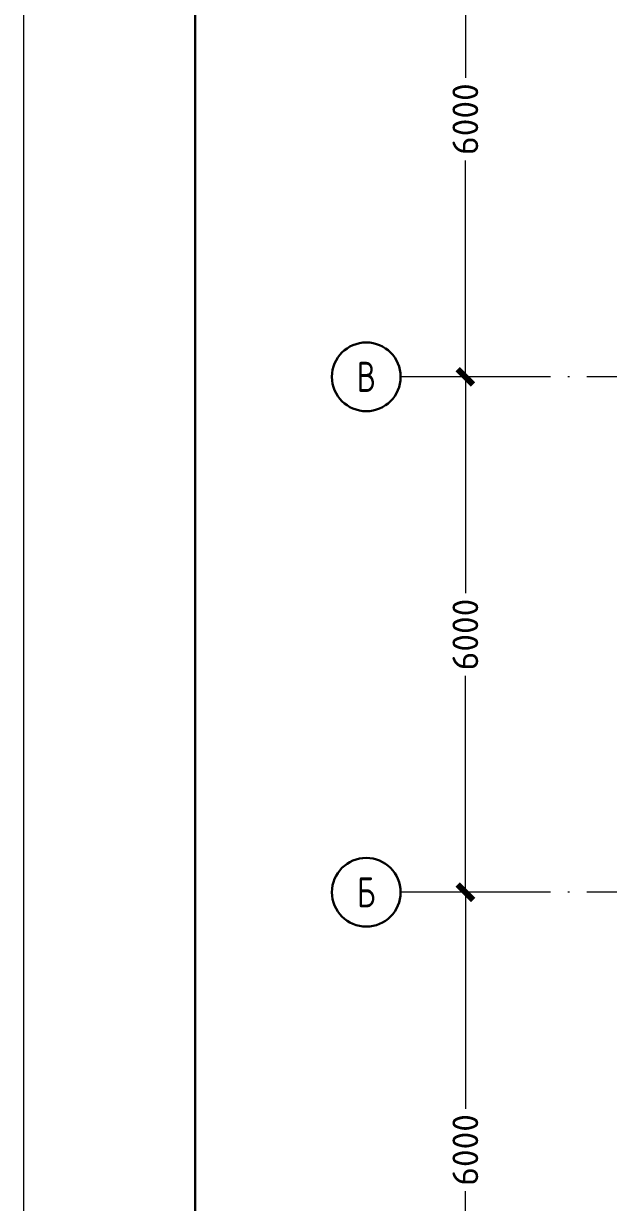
# Model space of a CAD drawing. Extents: x -965262 to 1142518, y -357520 to 71675.
# Drawn here: x 631218 to 638030, y -211974 to -198251 of the extents above; entities that cross this region are included whole.
import ezdxf

# ---------------------------------------------------------------- set-up
doc = ezdxf.new("R2010")
doc.units = 0
doc.header["$LTSCALE"] = 10
doc.linetypes.add('DOTE', pattern=[2.42, 2, -0.2, 0.02, -0.2])
doc.layers.get('0').update_dxf_attribs({"linetype": 'CONTINUOUS', "lineweight": 30})
doc.layers.get('Defpoints').update_dxf_attribs({"linetype": 'CONTINUOUS'})
doc.layers.add('DOTE', color=7, linetype='DOTE', lineweight=9)
doc.styles.add('GOST 2.304', font='isocpeur.ttf', dxfattribs={"width": 0.75, "height": 250})
doc.styles.get("Standard").update_dxf_attribs({"font": 'isocpeur.ttf', "height": 300})
doc.dimstyles.get("Standard").update_dxf_attribs({"dimscale": 100, "dimtxt": 300, "dimasz": 1.8, "dimexe": 1.8, "dimexo": 0.625, "dimgap": 0.9, "dimtad": 0, "dimdec": 0, "dimzin": 0, "dimdsep": 46, "dimtxsty": 'Standard', "dimblk": 'ARCHTICK', "dimcen": 0.9, "dimclrd": 256, "dimclre": 256, "dimclrt": 256, "dimadec": 0, "dimazin": 0, "dimtfac": 1, "dimtdec": 0, "dimtofl": 0, "dimtmove": 0, "dimatfit": 3, "dimfxl": 1, "dimtolj": 1, "dimtzin": 0, "dimlwd": 15, "dimlwe": 15, "dimarcsym": 0})

# ---------------------------------------------------------------- blocks, each defined once
blk = doc.blocks.new('_ArchTick')
at = {"color": 0, "linetype": 'ByBlock', "lineweight": 0, "const_width": 0.4}
blk.add_lwpolyline([(-0.5, -0.5), (0.5, 0.5)], dxfattribs=at)
blk = doc.blocks.new('*D568')
at = {"lineweight": 15, "transparency": 16777216}
for p, q in [((636301, -208363), (636183, -208363)), ((636363, -208363), (636363, -210883)), ((636363, -214363), (636363, -211843)), ((636301, -214363), (636183, -214363))]:
    blk.add_line(p, q, dxfattribs=at)
at = {"layer": 'Defpoints', "color": 0, "lineweight": 15, "transparency": 16777216}
for p in [(636363, -208363), (636363, -208363), (636363, -214363)]:
    blk.add_point(p, dxfattribs=at)
at = {"lineweight": 15, "transparency": 16777216, "xscale": 180, "yscale": 180, "zscale": 180}
for p, rotation in [((636363, -208363), 90), ((636363, -214363), 270)]:
    blk.add_blockref('_ArchTick', p, dxfattribs=dict(at, rotation=rotation))
at = {"lineweight": 15, "transparency": 16777216, "insert": (636363, -211363), "char_height": 300, "attachment_point": 5, "rotation": 90}
blk.add_mtext('\\A1;6000', dxfattribs=at)
blk = doc.blocks.new('*D569')
at = {"lineweight": 15, "transparency": 16777216}
for p, q in [((636301, -202363), (636183, -202363)), ((636363, -202363), (636363, -204883)), ((636363, -208363), (636363, -205843)), ((636301, -208363), (636183, -208363))]:
    blk.add_line(p, q, dxfattribs=at)
at = {"layer": 'Defpoints', "color": 0, "lineweight": 15, "transparency": 16777216}
for p in [(636363, -202363), (636363, -202363), (636363, -208363, 1451)]:
    blk.add_point(p, dxfattribs=at)
at = {"lineweight": 15, "transparency": 16777216, "xscale": 180, "yscale": 180, "zscale": 180}
for p, rotation in [((636363, -202363), 90), ((636363, -208363), 270)]:
    blk.add_blockref('_ArchTick', p, dxfattribs=dict(at, rotation=rotation))
at = {"lineweight": 15, "transparency": 16777216, "insert": (636363, -205363), "char_height": 300, "attachment_point": 5, "rotation": 90}
blk.add_mtext('\\A1;6000', dxfattribs=at)
blk = doc.blocks.new('*D570')
at = {"lineweight": 15, "transparency": 16777216}
for p, q in [((636301, -196363), (636183, -196363)), ((636363, -196363), (636363, -198883)), ((636363, -202363), (636363, -199843)), ((636301, -202363), (636183, -202363))]:
    blk.add_line(p, q, dxfattribs=at)
at = {"layer": 'Defpoints', "color": 0, "lineweight": 15, "transparency": 16777216}
for p in [(636363, -196363), (636363, -196363), (636363, -202363, 1451)]:
    blk.add_point(p, dxfattribs=at)
at = {"lineweight": 15, "transparency": 16777216, "xscale": 180, "yscale": 180, "zscale": 180}
for p, rotation in [((636363, -196363), 90), ((636363, -202363), 270)]:
    blk.add_blockref('_ArchTick', p, dxfattribs=dict(at, rotation=rotation))
at = {"lineweight": 15, "transparency": 16777216, "insert": (636363, -199363), "char_height": 300, "attachment_point": 5, "rotation": 90}
blk.add_mtext('\\A1;6000', dxfattribs=at)

msp = doc.modelspace()

# ---------------------------------------------------------------- linework, layer by layer
at = {"lineweight": 15, "elevation": 9801.8}
msp.add_lwpolyline([(690667.6, -240087.8), (690667.6, -155987.8), (631217.6, -155987.8), (631217.6, -240087.8)], close=True, dxfattribs=at)
at = {"elevation": 9801.8}
msp.add_lwpolyline([(690167.6, -239587.8), (690167.6, -156487.8), (633217.6, -156487.8), (633217.6, -239587.8)], close=True, dxfattribs=at)
at = {"layer": 'DOTE', "ltscale": 100}
for p, q in [((688176.2, -202363.1, 10706.1), (635608.9, -202363.1, 8346.5)), ((688176.2, -208363.1, 10706.1), (635608.9, -208363.1, 8346.5))]:
    msp.add_line(p, q, dxfattribs=at)
at = {"layer": 'DOTE', "linetype": 'Continuous', "lineweight": 30}
for centre in [(635208.9, -202363.1, 8350.5), (635208.9, -208363.1, 8350.5)]:
    msp.add_circle(centre, 400, dxfattribs=at)

# ---------------------------------------------------------------- texts
at = {"layer": 'DOTE', "linetype": 'Continuous', "lineweight": 30, "ltscale": 100, "char_height": 350, "width": 800, "attachment_point": 5, "style": 'GOST 2.304'}
for s, insert in [('В', (635208.9, -202363.1, 8350.5)), ('Б', (635208.9, -208363.1, 8350.5))]:
    msp.add_mtext(s, dxfattribs=dict(at, insert=insert))

# ---------------------------------------------------------------- dimensions: what is measured, and where the dimension line sits
at = {"lineweight": 15}
for base, p1, p2, picture, middle in [((636363.2, -196363.1, 8350.5), (636363.2, -202363.1, 9801.8), (636363.2, -196363.1, 8350.5), '*D570', (636363.2, -199363.1, 8350.5)), ((636363.2, -202363.1, 8350.5), (636363.2, -208363.1, 9801.8), (636363.2, -202363.1, 8350.5), '*D569', (636363.2, -205363.1, 8350.5)), ((636363.2, -208363.1, 8350.5), (636363.2, -214363.1, 8350.5), (636363.2, -208363.1, 8350.5), '*D568', (636363.2, -211363.1, 8350.5))]:
    dim = msp.add_linear_dim(base=base, p1=p1, p2=p2, angle=90, dimstyle='Standard', dxfattribs=at)
    dim.commit()
    dim.dimension.update_dxf_attribs({"geometry": picture, "text_midpoint": middle})

doc.saveas('drawing.dxf')
